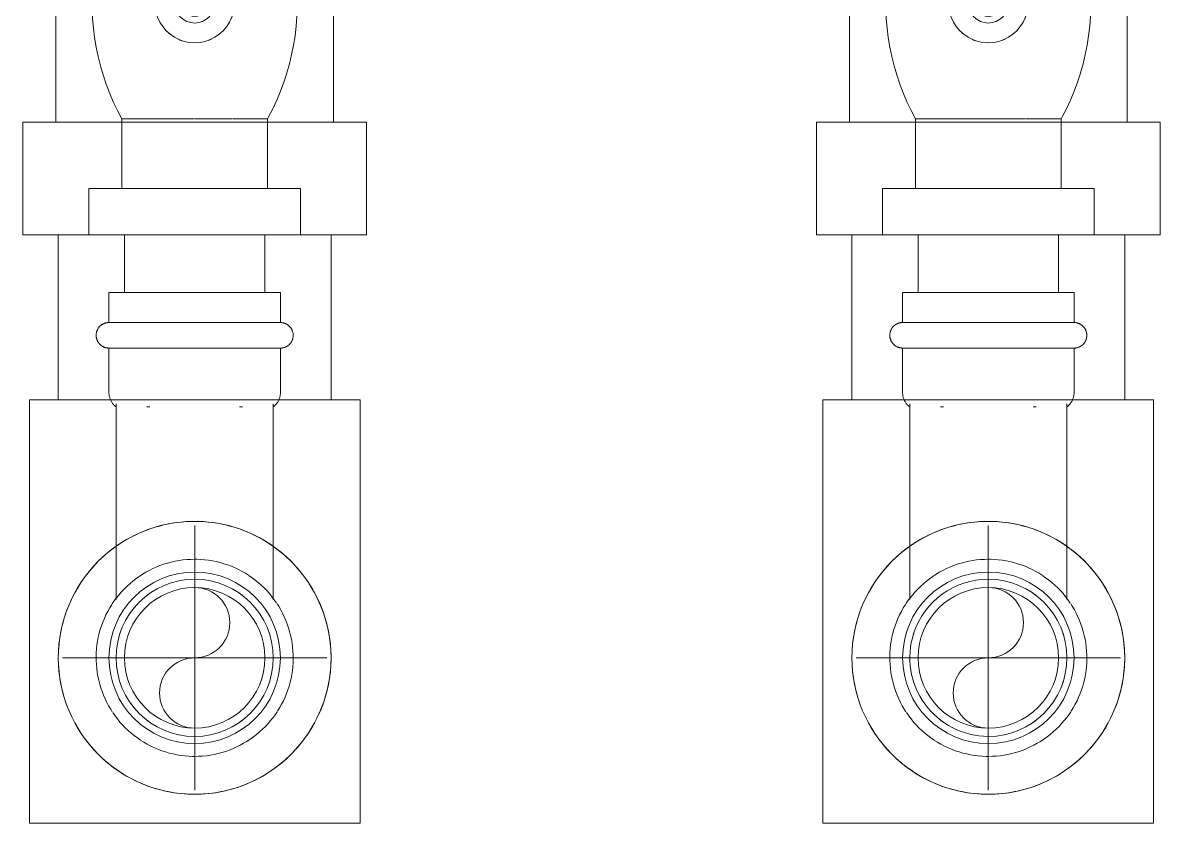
# Model space of a CAD drawing. Header units: inches. Extents: x -3299 to -2250, y -94 to 482.
# Drawn here: x -2480.6 to -2463.4, y 234.18 to 246.28 of the extents above; entities that cross this region are included whole.
import ezdxf

# ---------------------------------------------------------------- set-up
doc = ezdxf.new("R2010")
doc.units = ezdxf.units.IN
doc.header["$MEASUREMENT"] = 0
doc.layers.add('P-PIPE', color=3, linetype='Continuous', lineweight=9)
doc.layers.add('P-PIPE-CNTR', color=3, linetype='Continuous', lineweight=9)

# ---------------------------------------------------------------- blocks, each defined once
blk = doc.blocks.new('Victaulic-VicPress316-Elbow 90-45deg Style P568_P571 - Standard-V8-Copy of ROOF LEVEL')
at = {"layer": 'P-PIPE'}
for p, q in [((-2467.296, 242.201), (-2467.296, 241.747)), ((-2467.123, 242.201), (-2467.296, 242.201)), ((-2466, 242.201), (-2467.123, 242.201)), ((-2465.352, 242.201), (-2466, 242.201)), ((-2464.877, 242.201), (-2465.352, 242.201)), ((-2464.703, 242.201), (-2464.877, 242.201)), ((-2464.703, 241.747), (-2464.703, 242.201)), ((-2467.443, 241.68), (-2467.438, 241.686)), ((-2467.438, 241.686), (-2467.432, 241.691)), ((-2467.308, 241.747), (-2467.301, 241.747)), ((-2467.301, 241.747), (-2467.296, 241.747)), ((-2467.296, 241.747), (-2467.295, 241.747)), ((-2467.296, 241.747), (-2466, 241.747)), ((-2467.295, 241.747), (-2467.292, 241.747)), ((-2466, 241.747), (-2465.352, 241.747)), ((-2465.352, 241.747), (-2464.703, 241.747)), ((-2464.708, 241.747), (-2464.713, 241.747)), ((-2467.296, 241.361), (-2467.296, 240.69)), ((-2467.296, 241.361), (-2466, 241.361)), ((-2467.292, 241.361), (-2467.287, 241.361)), ((-2466.865, 241.361), (-2466.826, 241.361)), ((-2466, 241.361), (-2465.352, 241.361)), ((-2465.352, 241.361), (-2464.703, 241.361)), ((-2464.968, 241.361), (-2464.938, 241.361)), ((-2464.708, 241.361), (-2464.713, 241.361)), ((-2464.705, 241.361), (-2464.708, 241.361)), ((-2464.703, 241.361), (-2464.705, 241.361)), ((-2464.699, 241.361), (-2464.703, 241.361)), ((-2464.703, 240.69), (-2464.703, 241.361)), ((-2464.692, 241.362), (-2464.699, 241.361)), ((-2467.187, 240.472), (-2467.196, 240.479)), ((-2467.187, 240.517), (-2467.187, 239.198)), ((-2466.724, 240.472), (-2466.676, 240.472)), ((-2465.324, 240.472), (-2465.276, 240.472)), ((-2464.812, 239.198), (-2464.812, 240.517)), ((-2464.745, 240.545), (-2464.751, 240.536)), ((-2464.739, 240.555), (-2464.745, 240.545)), ((-2467.187, 238.295), (-2467.187, 238.346)), ((-2467.187, 236.641), (-2467.187, 236.668)), ((-2465.159, 235.452), (-2465.11, 235.486)), ((-2465.11, 235.486), (-2465.063, 235.523))]:
    blk.add_line(p, q, dxfattribs=at)
at = {"layer": 'P-PIPE', "flags": 128}
for points in [[(-2467.483, 241.506), (-2467.485, 241.514), (-2467.487, 241.521), (-2467.488, 241.529), (-2467.489, 241.537), (-2467.489, 241.544), (-2467.489, 241.552), (-2467.489, 241.56), (-2467.489, 241.568), (-2467.488, 241.575), (-2467.487, 241.583), (-2467.486, 241.59), (-2467.484, 241.598), (-2467.483, 241.605), (-2467.48, 241.613), (-2467.478, 241.62), (-2467.475, 241.627), (-2467.472, 241.634), (-2467.469, 241.641), (-2467.465, 241.648), (-2467.461, 241.655), (-2467.457, 241.661), (-2467.453, 241.668), (-2467.448, 241.674), (-2467.443, 241.68)], [(-2467.432, 241.691), (-2467.427, 241.696), (-2467.421, 241.702)], [(-2467.421, 241.702), (-2467.415, 241.706), (-2467.409, 241.711)], [(-2467.409, 241.711), (-2467.402, 241.715), (-2467.396, 241.72), (-2467.389, 241.723), (-2467.382, 241.727), (-2467.375, 241.73), (-2467.368, 241.733)], [(-2467.368, 241.733), (-2467.361, 241.736), (-2467.354, 241.738), (-2467.346, 241.741), (-2467.339, 241.742), (-2467.331, 241.744), (-2467.324, 241.745), (-2467.316, 241.746), (-2467.308, 241.747)], [(-2467.291, 241.747), (-2467.295, 241.747), (-2467.296, 241.747), (-2467.296, 241.747)], [(-2467.292, 241.747), (-2467.287, 241.747), (-2467.28, 241.747)], [(-2467.268, 241.747), (-2467.278, 241.747), (-2467.285, 241.747), (-2467.291, 241.747)], [(-2467.28, 241.747), (-2467.271, 241.747), (-2467.259, 241.747)], [(-2467.118, 241.747), (-2467.143, 241.747), (-2467.167, 241.747), (-2467.189, 241.747), (-2467.208, 241.747), (-2467.226, 241.747), (-2467.242, 241.747), (-2467.256, 241.747), (-2467.268, 241.747)], [(-2467.031, 241.747), (-2467.062, 241.747), (-2467.091, 241.747), (-2467.118, 241.747)], [(-2466.93, 241.747), (-2466.965, 241.747), (-2466.999, 241.747), (-2467.031, 241.747)], [(-2466.599, 241.747), (-2466.644, 241.747), (-2466.689, 241.747), (-2466.732, 241.747), (-2466.774, 241.747), (-2466.815, 241.747), (-2466.855, 241.747), (-2466.893, 241.747), (-2466.93, 241.747)], [(-2466.308, 241.747), (-2466.358, 241.747), (-2466.408, 241.747), (-2466.457, 241.747), (-2466.505, 241.747), (-2466.552, 241.747), (-2466.599, 241.747)], [(-2466, 241.747), (-2466.052, 241.747), (-2466.104, 241.747), (-2466.155, 241.747), (-2466.207, 241.747), (-2466.258, 241.747), (-2466.308, 241.747)], [(-2465.78, 241.747), (-2465.831, 241.747), (-2465.882, 241.747), (-2465.934, 241.747), (-2465.986, 241.747), (-2466, 241.747)], [(-2465.299, 241.747), (-2465.344, 241.747), (-2465.389, 241.747), (-2465.435, 241.747), (-2465.482, 241.747), (-2465.53, 241.747), (-2465.579, 241.747), (-2465.628, 241.747), (-2465.678, 241.747), (-2465.729, 241.747), (-2465.78, 241.747)], [(-2465.06, 241.747), (-2465.097, 241.747), (-2465.135, 241.747), (-2465.174, 241.747), (-2465.215, 241.747), (-2465.256, 241.747), (-2465.299, 241.747)], [(-2464.969, 241.747), (-2464.992, 241.747), (-2465.025, 241.747), (-2465.06, 241.747)], [(-2464.827, 241.747), (-2464.85, 241.747), (-2464.875, 241.747), (-2464.902, 241.747), (-2464.93, 241.747), (-2464.96, 241.747)], [(-2464.769, 241.747), (-2464.787, 241.747), (-2464.806, 241.747), (-2464.827, 241.747)], [(-2464.713, 241.747), (-2464.72, 241.747), (-2464.729, 241.747), (-2464.741, 241.747), (-2464.754, 241.747), (-2464.769, 241.747)], [(-2464.744, 241.747), (-2464.732, 241.747), (-2464.722, 241.747), (-2464.715, 241.747), (-2464.709, 241.747)], [(-2464.709, 241.747), (-2464.705, 241.747), (-2464.704, 241.747), (-2464.703, 241.747)], [(-2464.703, 241.747), (-2464.705, 241.747), (-2464.708, 241.747)], [(-2464.703, 241.747), (-2464.696, 241.747), (-2464.688, 241.747), (-2464.68, 241.746), (-2464.673, 241.745), (-2464.665, 241.743)], [(-2464.665, 241.743), (-2464.658, 241.742), (-2464.65, 241.74), (-2464.643, 241.737), (-2464.635, 241.735), (-2464.628, 241.732), (-2464.621, 241.729)], [(-2464.621, 241.729), (-2464.614, 241.725), (-2464.608, 241.722), (-2464.601, 241.718), (-2464.594, 241.713), (-2464.588, 241.709), (-2464.582, 241.704), (-2464.576, 241.699), (-2464.571, 241.694)], [(-2464.571, 241.694), (-2464.565, 241.689), (-2464.56, 241.683), (-2464.555, 241.677), (-2464.55, 241.671), (-2464.545, 241.665), (-2464.541, 241.658)], [(-2464.541, 241.658), (-2464.537, 241.652), (-2464.533, 241.645), (-2464.53, 241.638), (-2464.527, 241.631), (-2464.524, 241.624), (-2464.521, 241.617)], [(-2467.479, 241.491), (-2467.481, 241.499), (-2467.483, 241.506)], [(-2467.44, 241.425), (-2467.445, 241.431), (-2467.45, 241.437), (-2467.455, 241.443), (-2467.459, 241.45), (-2467.463, 241.456), (-2467.467, 241.463), (-2467.47, 241.47), (-2467.473, 241.477), (-2467.476, 241.484), (-2467.479, 241.491)], [(-2464.516, 241.51), (-2464.517, 241.503), (-2464.52, 241.495), (-2464.522, 241.488), (-2464.525, 241.481), (-2464.528, 241.474), (-2464.531, 241.467), (-2464.535, 241.46), (-2464.539, 241.453), (-2464.543, 241.447), (-2464.547, 241.441)], [(-2464.521, 241.617), (-2464.519, 241.61), (-2464.517, 241.602), (-2464.515, 241.595), (-2464.513, 241.587)], [(-2464.51, 241.556), (-2464.511, 241.549), (-2464.511, 241.541), (-2464.512, 241.533), (-2464.513, 241.525), (-2464.514, 241.518), (-2464.516, 241.51)], [(-2464.513, 241.587), (-2464.512, 241.579), (-2464.511, 241.572), (-2464.511, 241.564), (-2464.51, 241.556)], [(-2467.392, 241.387), (-2467.399, 241.391), (-2467.405, 241.395), (-2467.412, 241.399), (-2467.418, 241.404), (-2467.424, 241.409), (-2467.429, 241.414), (-2467.435, 241.42), (-2467.44, 241.425)], [(-2467.335, 241.365), (-2467.342, 241.367), (-2467.35, 241.369), (-2467.357, 241.371), (-2467.364, 241.374), (-2467.372, 241.376), (-2467.379, 241.38), (-2467.386, 241.383), (-2467.392, 241.387)], [(-2467.296, 241.361), (-2467.304, 241.361), (-2467.312, 241.362), (-2467.32, 241.363), (-2467.327, 241.364), (-2467.335, 241.365)], [(-2467.291, 241.361), (-2467.295, 241.361), (-2467.296, 241.361), (-2467.296, 241.361)], [(-2467.296, 241.361), (-2467.295, 241.361), (-2467.292, 241.361)], [(-2467.256, 241.361), (-2467.268, 241.361), (-2467.278, 241.361), (-2467.285, 241.361), (-2467.291, 241.361)], [(-2467.287, 241.361), (-2467.28, 241.361), (-2467.271, 241.361), (-2467.259, 241.361), (-2467.246, 241.361), (-2467.231, 241.361), (-2467.213, 241.361), (-2467.194, 241.361), (-2467.173, 241.361), (-2467.15, 241.361), (-2467.125, 241.361)], [(-2467.125, 241.361), (-2467.098, 241.361), (-2467.07, 241.361), (-2467.04, 241.361)], [(-2467.031, 241.361), (-2467.008, 241.361), (-2466.975, 241.361), (-2466.94, 241.361)], [(-2466.94, 241.361), (-2466.903, 241.361), (-2466.875, 241.361)], [(-2466.826, 241.361), (-2466.785, 241.361), (-2466.744, 241.361), (-2466.7, 241.361)], [(-2466.7, 241.361), (-2466.656, 241.361), (-2466.611, 241.361), (-2466.565, 241.361), (-2466.518, 241.361), (-2466.47, 241.361), (-2466.421, 241.361), (-2466.372, 241.361)], [(-2466.367, 241.361), (-2466.322, 241.361), (-2466.271, 241.361), (-2466.22, 241.361), (-2466.169, 241.361), (-2466.118, 241.361)], [(-2466.118, 241.361), (-2466.066, 241.361), (-2466.014, 241.361), (-2466, 241.361)], [(-2466, 241.361), (-2465.948, 241.361), (-2465.896, 241.361), (-2465.845, 241.361)], [(-2465.833, 241.361), (-2465.793, 241.361), (-2465.742, 241.361), (-2465.692, 241.361), (-2465.642, 241.361), (-2465.592, 241.361)], [(-2465.592, 241.361), (-2465.543, 241.361), (-2465.495, 241.361), (-2465.448, 241.361), (-2465.401, 241.361), (-2465.356, 241.361), (-2465.311, 241.361)], [(-2465.311, 241.361), (-2465.268, 241.361), (-2465.226, 241.361)], [(-2465.226, 241.361), (-2465.185, 241.361), (-2465.145, 241.361), (-2465.107, 241.361), (-2465.07, 241.361), (-2465.035, 241.361), (-2465.001, 241.361), (-2464.969, 241.361)], [(-2464.938, 241.361), (-2464.909, 241.361), (-2464.882, 241.361), (-2464.857, 241.361), (-2464.836, 241.361)], [(-2464.833, 241.361), (-2464.811, 241.361), (-2464.792, 241.361), (-2464.774, 241.361), (-2464.758, 241.361)], [(-2464.758, 241.361), (-2464.744, 241.361), (-2464.732, 241.361), (-2464.722, 241.361), (-2464.715, 241.361), (-2464.709, 241.361)], [(-2464.713, 241.361), (-2464.72, 241.361), (-2464.729, 241.361), (-2464.741, 241.361)], [(-2464.709, 241.361), (-2464.705, 241.361), (-2464.704, 241.361), (-2464.703, 241.361)], [(-2464.604, 241.389), (-2464.611, 241.385), (-2464.618, 241.381), (-2464.624, 241.378), (-2464.632, 241.375), (-2464.639, 241.372), (-2464.646, 241.37), (-2464.654, 241.368), (-2464.661, 241.366), (-2464.669, 241.364), (-2464.676, 241.363), (-2464.684, 241.362), (-2464.692, 241.362)], [(-2464.547, 241.441), (-2464.552, 241.434), (-2464.557, 241.428), (-2464.562, 241.423), (-2464.568, 241.417), (-2464.573, 241.412), (-2464.579, 241.407), (-2464.585, 241.402), (-2464.591, 241.397), (-2464.597, 241.393), (-2464.604, 241.389)], [(-2467.196, 240.479), (-2467.204, 240.486), (-2467.212, 240.493), (-2467.22, 240.501), (-2467.228, 240.509), (-2467.235, 240.517), (-2467.241, 240.526), (-2467.248, 240.535), (-2467.254, 240.544), (-2467.259, 240.553), (-2467.265, 240.563), (-2467.27, 240.572), (-2467.274, 240.582), (-2467.278, 240.592), (-2467.282, 240.603), (-2467.285, 240.613), (-2467.288, 240.623), (-2467.291, 240.634), (-2467.293, 240.645), (-2467.294, 240.656), (-2467.295, 240.666), (-2467.296, 240.677), (-2467.296, 240.688), (-2467.296, 240.69)], [(-2464.703, 240.69), (-2464.704, 240.679), (-2464.704, 240.668), (-2464.705, 240.658), (-2464.707, 240.647), (-2464.709, 240.636), (-2464.711, 240.625), (-2464.714, 240.615), (-2464.717, 240.604), (-2464.721, 240.594), (-2464.725, 240.584), (-2464.729, 240.574), (-2464.734, 240.564), (-2464.739, 240.555)], [(-2464.778, 240.502), (-2464.786, 240.495), (-2464.794, 240.487), (-2464.802, 240.48), (-2464.811, 240.473), (-2464.812, 240.472)], [(-2464.764, 240.519), (-2464.771, 240.51), (-2464.778, 240.502)], [(-2464.751, 240.536), (-2464.757, 240.527), (-2464.764, 240.519)], [(-2467.187, 238.346), (-2467.187, 238.381), (-2467.187, 238.477), (-2467.187, 238.574), (-2467.187, 238.672), (-2467.187, 238.771), (-2467.187, 238.87), (-2467.187, 238.97), (-2467.187, 239.071), (-2467.187, 239.171), (-2467.187, 239.198)], [(-2464.812, 239.198), (-2464.812, 239.098), (-2464.812, 238.997), (-2464.812, 238.897), (-2464.812, 238.797)], [(-2464.812, 238.797), (-2464.812, 238.698), (-2464.812, 238.6), (-2464.812, 238.503), (-2464.812, 238.407), (-2464.812, 238.346)], [(-2467.187, 237.564), (-2467.187, 237.595), (-2467.187, 237.673), (-2467.187, 237.755), (-2467.187, 237.838), (-2467.187, 237.924), (-2467.187, 238.012), (-2467.187, 238.102), (-2467.187, 238.193), (-2467.187, 238.286)], [(-2464.812, 238.346), (-2464.812, 238.312), (-2464.812, 238.218), (-2464.812, 238.126), (-2464.812, 238.036), (-2464.812, 237.948), (-2464.812, 237.861), (-2464.812, 237.777), (-2464.812, 237.695), (-2464.812, 237.616), (-2464.812, 237.564)], [(-2466, 238.171), (-2466.06, 238.169), (-2466.119, 238.166), (-2466.178, 238.16), (-2466.237, 238.152), (-2466.296, 238.141), (-2466.354, 238.128), (-2466.412, 238.113), (-2466.469, 238.095), (-2466.525, 238.075), (-2466.58, 238.053), (-2466.634, 238.029), (-2466.688, 238.002), (-2466.74, 237.974), (-2466.791, 237.943), (-2466.841, 237.911), (-2466.889, 237.876), (-2466.937, 237.839), (-2466.982, 237.801), (-2467.026, 237.761), (-2467.068, 237.719), (-2467.109, 237.675), (-2467.148, 237.63)], [(-2465.185, 237.928), (-2465.232, 237.958), (-2465.284, 237.987), (-2465.337, 238.015), (-2465.39, 238.04), (-2465.445, 238.064), (-2465.501, 238.085), (-2465.558, 238.103), (-2465.615, 238.12), (-2465.673, 238.134), (-2465.731, 238.146), (-2465.79, 238.156), (-2465.849, 238.163), (-2465.908, 238.168), (-2465.968, 238.17), (-2466, 238.171)], [(-2464.762, 237.509), (-2464.796, 237.558), (-2464.832, 237.605), (-2464.87, 237.651), (-2464.909, 237.696), (-2464.951, 237.738), (-2464.994, 237.78), (-2465.039, 237.819), (-2465.085, 237.856), (-2465.133, 237.892), (-2465.182, 237.926)], [(-2467.148, 237.63), (-2467.185, 237.584), (-2467.22, 237.535), (-2467.246, 237.496)], [(-2467.253, 237.486), (-2467.285, 237.435), (-2467.314, 237.383), (-2467.341, 237.33), (-2467.366, 237.276), (-2467.388, 237.221), (-2467.409, 237.165), (-2467.427, 237.108), (-2467.443, 237.051), (-2467.457, 236.993), (-2467.468, 236.934), (-2467.477, 236.875), (-2467.483, 236.816), (-2467.488, 236.757), (-2467.489, 236.697), (-2467.489, 236.638), (-2467.486, 236.578), (-2467.481, 236.519)], [(-2464.671, 237.355), (-2464.699, 237.407), (-2464.73, 237.459), (-2464.754, 237.497)], [(-2464.686, 235.979), (-2464.659, 236.032), (-2464.634, 236.086), (-2464.612, 236.141), (-2464.591, 236.197), (-2464.573, 236.254), (-2464.557, 236.312), (-2464.543, 236.37), (-2464.532, 236.428), (-2464.523, 236.487), (-2464.517, 236.546), (-2464.512, 236.606), (-2464.511, 236.665), (-2464.511, 236.725), (-2464.514, 236.784), (-2464.519, 236.844), (-2464.527, 236.903), (-2464.537, 236.961), (-2464.549, 237.02), (-2464.564, 237.077), (-2464.581, 237.134), (-2464.6, 237.191), (-2464.622, 237.246), (-2464.646, 237.301), (-2464.671, 237.355)], [(-2467.187, 236.681), (-2467.187, 236.683), (-2467.187, 236.689)], [(-2464.812, 236.692), (-2464.812, 236.684), (-2464.812, 236.681), (-2464.812, 236.681)], [(-2467.481, 236.519), (-2467.473, 236.46), (-2467.463, 236.401), (-2467.451, 236.343), (-2467.436, 236.285), (-2467.419, 236.228), (-2467.4, 236.172), (-2467.378, 236.116), (-2467.354, 236.061), (-2467.328, 236.008), (-2467.301, 235.955), (-2467.27, 235.904), (-2467.246, 235.866)], [(-2464.747, 235.876), (-2464.715, 235.927), (-2464.686, 235.979)], [(-2467.238, 235.853), (-2467.204, 235.805), (-2467.168, 235.757), (-2467.13, 235.711), (-2467.091, 235.667), (-2467.049, 235.624), (-2467.006, 235.583), (-2466.961, 235.543), (-2466.915, 235.506)], [(-2464.891, 235.687), (-2464.852, 235.732), (-2464.815, 235.779), (-2464.78, 235.827), (-2464.754, 235.866)], [(-2464.974, 235.602), (-2464.931, 235.643), (-2464.891, 235.687)], [(-2466.915, 235.506), (-2466.867, 235.47), (-2466.818, 235.437)], [(-2465.063, 235.523), (-2465.018, 235.561), (-2464.974, 235.602)], [(-2466.815, 235.434), (-2466.768, 235.405), (-2466.716, 235.375)], [(-2466.716, 235.375), (-2466.663, 235.348), (-2466.609, 235.322), (-2466.555, 235.299), (-2466.499, 235.278), (-2466.442, 235.259), (-2466.385, 235.242), (-2466.327, 235.228), (-2466.269, 235.216), (-2466.21, 235.207), (-2466.151, 235.199), (-2466.092, 235.194), (-2466.032, 235.192), (-2466, 235.192)], [(-2466, 235.192), (-2465.94, 235.193), (-2465.881, 235.196), (-2465.822, 235.202), (-2465.763, 235.211), (-2465.704, 235.221), (-2465.646, 235.234), (-2465.588, 235.25), (-2465.531, 235.267), (-2465.475, 235.287), (-2465.42, 235.309), (-2465.366, 235.334), (-2465.312, 235.36), (-2465.26, 235.389), (-2465.209, 235.419), (-2465.159, 235.452)]]:
    blk.add_lwpolyline(points, dxfattribs=at)
at = {"layer": 'P-PIPE'}
for radius, start, end in [(1.296, 90, 270), (1.188, 90, 162), (1.296, 270, 90), (1.188, 270, 90), (1.188, 124.6633, 127.5889), (1.187, 52.4111, 55.3367), (1.187, 162, 270), (1.187, 160.6985, 162.7674), (1.187, 17.2326, 19.3015), (1.188, 197.2326, 199.3015), (1.187, 340.6985, 342.7674), (1.188, 232.4111, 235.3367), (1.187, 304.6633, 307.5889)]:
    blk.add_arc((-2466, 236.681), radius, start, end, dxfattribs=at)
blk = doc.blocks.new('Ball Valve - 2-6 Inch - 2_-V10-Copy of ROOF LEVEL')
at = {"layer": 'P-PIPE'}
for p, q in [((-2466.5, 248.601), (-2466.5, 251.573)), ((-2466.5, 251.573), (-2465.5, 251.573)), ((-2465.5, 251.573), (-2465.5, 248.601)), ((-2467.6, 250.073), (-2467.6, 249.373)), ((-2464.4, 249.373), (-2464.4, 250.073)), ((-2467.1, 249.373), (-2467.1, 248.373)), ((-2464.9, 248.373), (-2464.9, 249.373)), ((-2466.5, 248.271), (-2466.5, 248.601)), ((-2465.5, 248.601), (-2466.5, 248.601)), ((-2465.5, 248.601), (-2465.5, 248.271)), ((-2467.1, 248.373), (-2467.1, 248.323)), ((-2464.9, 248.323), (-2464.9, 248.373)), ((-2466.5, 246.573), (-2466.5, 248.271)), ((-2465.5, 248.271), (-2466.5, 248.271)), ((-2465.5, 248.271), (-2465.5, 246.573)), ((-2466.3, 246.573), (-2466.5, 246.573)), ((-2465.5, 246.573), (-2465.7, 246.573)), ((-2467.1, 244.823), (-2467.1, 244.773)), ((-2467.1, 244.773), (-2467.1, 243.773)), ((-2464.9, 244.773), (-2464.9, 244.823)), ((-2464.9, 243.773), (-2464.9, 244.773)), ((-2467.6, 243.773), (-2467.6, 243.073)), ((-2464.4, 243.073), (-2464.4, 243.773))]:
    blk.add_line(p, q, dxfattribs=at)
at = {"layer": 'P-PIPE', "flags": 128}
for points in [[(-2467.393, 247.631), (-2467.347, 247.769), (-2467.297, 247.905), (-2467.241, 248.039), (-2467.18, 248.17), (-2467.113, 248.299), (-2467.1, 248.323)], [(-2464.9, 248.323), (-2464.833, 248.195), (-2464.77, 248.064), (-2464.713, 247.93), (-2464.662, 247.795), (-2464.616, 247.657), (-2464.575, 247.518), (-2464.54, 247.378), (-2464.511, 247.236), (-2464.487, 247.092), (-2464.469, 246.949), (-2464.457, 246.804), (-2464.451, 246.659), (-2464.45, 246.514), (-2464.455, 246.369), (-2464.466, 246.225), (-2464.483, 246.081), (-2464.506, 245.938), (-2464.534, 245.795), (-2464.568, 245.654), (-2464.606, 245.521)], [(-2467.1, 244.823), (-2467.167, 244.951), (-2467.23, 245.082), (-2467.287, 245.216), (-2467.338, 245.351), (-2467.384, 245.489), (-2467.425, 245.628), (-2467.46, 245.768), (-2467.489, 245.91), (-2467.513, 246.054), (-2467.531, 246.197), (-2467.543, 246.342), (-2467.549, 246.487), (-2467.55, 246.632), (-2467.545, 246.777), (-2467.534, 246.921), (-2467.517, 247.065), (-2467.494, 247.208), (-2467.466, 247.351), (-2467.432, 247.492), (-2467.394, 247.625)], [(-2464.607, 245.515), (-2464.653, 245.377), (-2464.703, 245.241), (-2464.759, 245.107), (-2464.82, 244.976), (-2464.887, 244.847), (-2464.9, 244.823)]]:
    blk.add_lwpolyline(points, dxfattribs=at)
at = {"layer": 'P-PIPE'}
for radius, start, end in [(0.6, 146.9143, 270), (0.3, 90, 270), (0.6, 270, 33.0857), (0.3, 270, 90), (0.2, 90, 270), (0.2, 105, 165), (0.2, 270, 90), (0.2, 45, 75), (0.2, 330, 30), (0.2, 180, 210), (0.2, 225, 255), (0.2, 285, 315)]:
    blk.add_arc((-2466, 246.573), radius, start, end, dxfattribs=at)
for centre, major_axis, start_param, end_param in [((-2466, 250.073), (1.6, 0), 2.363718, 3.141593), ((-2466, 250.073), (1.6, 0), 3.141593, 4.392319), ((-2466, 250.073), (1.6, 0), 2.301388, 2.356194), ((-2466, 250.073), (-1.6, 0), 1.890866, 3.141593), ((-2466, 250.073), (1.6, 0), 0, 0.840205), ((-2466, 249.373), (1.6, 0), 3.141593, 4.392319), ((-2466, 249.373), (1.6, 0), 5.032458, 6.283185), ((-2466, 248.323), (1.1, 0), 3.141593, 3.291733), ((-2466, 248.323), (-1.1, 0), 0.171337, 1.024162), ((-2466, 248.323), (-1.1, 0), 1.032851, 1.073761), ((-2466, 248.323), (1.1, 0), 5.209425, 5.259024), ((-2466, 248.323), (-1.1, 0), 2.125528, 2.991453), ((-2466, 248.323), (1.1, 0), 6.151248, 6.283185), ((-2466, 244.823), (1.1, 0), 3.141593, 3.273528), ((-2466, 244.823), (1.1, 0), 3.291733, 4.157657), ((-2466, 244.823), (1.1, 0), 4.165754, 4.705359), ((-2466, 244.823), (-1.1, 0), 1.570796, 2.108741), ((-2466, 244.823), (-1.1, 0), 2.117431, 2.970253), ((-2466, 244.823), (1.1, 0), 6.133045, 6.283185), ((-2466, 243.773), (1.6, 0), 3.141593, 6.283185), ((-2466, 243.073), (1.6, 0), 3.141593, 6.283185), ((-2466, 243.073), (1.6, 0), 2.363718, 3.141593), ((-2466, 243.073), (1.6, 0), 2.301388, 2.356194), ((-2466, 243.073), (-1.6, 0), 3.665191, 3.981797), ((-2466, 243.073), (1.6, 0), 0, 0.523599)]:
    blk.add_ellipse(centre, major_axis=major_axis, ratio=0.000002, start_param=start_param, end_param=end_param, dxfattribs=at)
for points, knots in [([(-2465.454, 246.821), (-2465.451, 246.815), (-2465.445, 246.801), (-2465.439, 246.787), (-2465.436, 246.779)], [-0.63512701, -0.63512701, -0.63512701, -0.63512701, -0.625, -0.61088239, -0.61088239, -0.61088239, -0.61088239]), ([(-2466.587, 246.448), (-2466.588, 246.455), (-2466.603, 246.53), (-2466.603, 246.616), (-2466.588, 246.691), (-2466.587, 246.698)], [-0.5667265, -0.5667265, -0.5667265, -0.5667265, -0.5555556, -0.4444444, -0.4332938, -0.4332938, -0.4332938, -0.4332938]), ([(-2465.436, 246.368), (-2465.439, 246.36), (-2465.445, 246.345), (-2465.451, 246.331), (-2465.454, 246.325)], [-0.38901073, -0.38901073, -0.38901073, -0.38901073, -0.375, -0.36445728, -0.36445728, -0.36445728, -0.36445728]), ([(-2466.358, 246.092), (-2466.368, 246.099), (-2466.382, 246.11), (-2466.397, 246.123), (-2466.402, 246.127)], [-0.79646174, -0.79646174, -0.79646174, -0.79646174, -0.77777778, -0.76652508, -0.76652508, -0.76652508, -0.76652508]), ([(-2466.187, 246.003), (-2466.193, 246.005), (-2466.21, 246.011), (-2466.228, 246.018), (-2466.238, 246.022)], [-0.89944063, -0.89944063, -0.89944063, -0.89944063, -0.88888889, -0.87024989, -0.87024989, -0.87024989, -0.87024989]), ([(-2465.745, 246.03), (-2465.753, 246.026), (-2465.769, 246.019), (-2465.786, 246.012), (-2465.794, 246.009)], [-0.13897746, -0.13897746, -0.13897746, -0.13897746, -0.125, -0.11095937, -0.11095937, -0.11095937, -0.11095937])]:
    blk.add_open_spline(points, degree=3, knots=knots, dxfattribs=at)
blk = doc.blocks.new('Victaulic-VicPress316-Elbow 90-45deg Style P568_P571 - Standard-V17-Copy of ROOF LEVEL')
at = {"layer": 'P-PIPE'}
for p, q in [((-2479.296, 242.201), (-2479.296, 241.747)), ((-2478, 242.201), (-2479.296, 242.201)), ((-2476.703, 242.201), (-2478, 242.201)), ((-2476.703, 241.747), (-2476.703, 242.201)), ((-2479.308, 241.747), (-2479.301, 241.747)), ((-2479.301, 241.747), (-2479.296, 241.747)), ((-2479.296, 241.747), (-2479.295, 241.747)), ((-2479.296, 241.747), (-2478, 241.747)), ((-2479.295, 241.747), (-2479.292, 241.747)), ((-2478, 241.747), (-2476.703, 241.747)), ((-2479.296, 241.361), (-2479.296, 240.69)), ((-2479.296, 241.361), (-2478, 241.361)), ((-2478, 241.361), (-2476.703, 241.361)), ((-2476.705, 241.361), (-2476.708, 241.361)), ((-2476.703, 241.361), (-2476.705, 241.361)), ((-2476.699, 241.361), (-2476.703, 241.361)), ((-2476.703, 240.69), (-2476.703, 241.361)), ((-2476.692, 241.362), (-2476.699, 241.361)), ((-2479.187, 240.517), (-2479.187, 239.198)), ((-2478.724, 240.472), (-2478.676, 240.472)), ((-2477.324, 240.472), (-2477.276, 240.472)), ((-2476.812, 239.198), (-2476.812, 240.517)), ((-2479.187, 238.295), (-2479.187, 238.346)), ((-2479.187, 236.641), (-2479.187, 236.668))]:
    blk.add_line(p, q, dxfattribs=at)
at = {"layer": 'P-PIPE', "flags": 128}
for points in [[(-2479.296, 241.361), (-2479.304, 241.361), (-2479.312, 241.362), (-2479.32, 241.363), (-2479.327, 241.364), (-2479.335, 241.365), (-2479.342, 241.367), (-2479.35, 241.369), (-2479.357, 241.371), (-2479.364, 241.374), (-2479.372, 241.376), (-2479.379, 241.38), (-2479.386, 241.383), (-2479.392, 241.387), (-2479.399, 241.391), (-2479.405, 241.395), (-2479.412, 241.399), (-2479.418, 241.404), (-2479.424, 241.409), (-2479.429, 241.414), (-2479.435, 241.42), (-2479.44, 241.425), (-2479.445, 241.431), (-2479.45, 241.437), (-2479.455, 241.443), (-2479.459, 241.45), (-2479.463, 241.456), (-2479.467, 241.463), (-2479.47, 241.47), (-2479.473, 241.477), (-2479.476, 241.484), (-2479.479, 241.491), (-2479.481, 241.499), (-2479.483, 241.506), (-2479.485, 241.514), (-2479.487, 241.521), (-2479.488, 241.529), (-2479.489, 241.537), (-2479.489, 241.544), (-2479.489, 241.552), (-2479.489, 241.56), (-2479.489, 241.568), (-2479.488, 241.575), (-2479.487, 241.583), (-2479.486, 241.59), (-2479.484, 241.598), (-2479.483, 241.605), (-2479.48, 241.613), (-2479.478, 241.62), (-2479.475, 241.627), (-2479.472, 241.634), (-2479.469, 241.641), (-2479.465, 241.648), (-2479.461, 241.655), (-2479.457, 241.661), (-2479.453, 241.668), (-2479.448, 241.674), (-2479.443, 241.68), (-2479.438, 241.686), (-2479.432, 241.691), (-2479.427, 241.696), (-2479.421, 241.702), (-2479.415, 241.706), (-2479.409, 241.711), (-2479.402, 241.715), (-2479.396, 241.72), (-2479.389, 241.723), (-2479.382, 241.727), (-2479.375, 241.73), (-2479.368, 241.733), (-2479.361, 241.736), (-2479.354, 241.738), (-2479.346, 241.741), (-2479.339, 241.742), (-2479.331, 241.744), (-2479.324, 241.745), (-2479.316, 241.746), (-2479.308, 241.747)], [(-2479.291, 241.747), (-2479.295, 241.747), (-2479.296, 241.747), (-2479.296, 241.747)], [(-2479.292, 241.747), (-2479.287, 241.747), (-2479.28, 241.747), (-2479.271, 241.747), (-2479.259, 241.747)], [(-2479.031, 241.747), (-2479.062, 241.747), (-2479.091, 241.747), (-2479.118, 241.747), (-2479.143, 241.747), (-2479.167, 241.747), (-2479.189, 241.747), (-2479.208, 241.747), (-2479.226, 241.747), (-2479.242, 241.747), (-2479.256, 241.747), (-2479.268, 241.747), (-2479.278, 241.747), (-2479.285, 241.747), (-2479.291, 241.747)], [(-2478, 241.747), (-2478.052, 241.747), (-2478.104, 241.747), (-2478.155, 241.747), (-2478.207, 241.747), (-2478.258, 241.747), (-2478.308, 241.747), (-2478.358, 241.747), (-2478.408, 241.747), (-2478.457, 241.747), (-2478.505, 241.747), (-2478.552, 241.747), (-2478.599, 241.747), (-2478.644, 241.747), (-2478.689, 241.747), (-2478.732, 241.747), (-2478.774, 241.747), (-2478.815, 241.747), (-2478.855, 241.747), (-2478.893, 241.747), (-2478.93, 241.747), (-2478.965, 241.747), (-2478.999, 241.747), (-2479.031, 241.747)], [(-2476.969, 241.747), (-2476.992, 241.747), (-2477.025, 241.747), (-2477.06, 241.747), (-2477.097, 241.747), (-2477.135, 241.747), (-2477.174, 241.747), (-2477.215, 241.747), (-2477.256, 241.747), (-2477.299, 241.747), (-2477.344, 241.747), (-2477.389, 241.747), (-2477.435, 241.747), (-2477.482, 241.747), (-2477.53, 241.747), (-2477.579, 241.747), (-2477.628, 241.747), (-2477.678, 241.747), (-2477.729, 241.747), (-2477.78, 241.747), (-2477.831, 241.747), (-2477.882, 241.747), (-2477.934, 241.747), (-2477.986, 241.747), (-2478, 241.747)], [(-2476.769, 241.747), (-2476.787, 241.747), (-2476.806, 241.747), (-2476.827, 241.747), (-2476.85, 241.747), (-2476.875, 241.747), (-2476.902, 241.747), (-2476.93, 241.747), (-2476.96, 241.747)], [(-2476.708, 241.747), (-2476.713, 241.747), (-2476.72, 241.747), (-2476.729, 241.747), (-2476.741, 241.747), (-2476.754, 241.747), (-2476.769, 241.747)], [(-2476.744, 241.747), (-2476.732, 241.747), (-2476.722, 241.747), (-2476.715, 241.747), (-2476.709, 241.747)], [(-2476.709, 241.747), (-2476.705, 241.747), (-2476.704, 241.747), (-2476.703, 241.747)], [(-2476.703, 241.747), (-2476.705, 241.747), (-2476.708, 241.747)], [(-2476.703, 241.747), (-2476.696, 241.747), (-2476.688, 241.747), (-2476.68, 241.746), (-2476.673, 241.745), (-2476.665, 241.743), (-2476.658, 241.742), (-2476.65, 241.74), (-2476.643, 241.737), (-2476.635, 241.735), (-2476.628, 241.732), (-2476.621, 241.729), (-2476.614, 241.725), (-2476.608, 241.722), (-2476.601, 241.718), (-2476.594, 241.713), (-2476.588, 241.709), (-2476.582, 241.704), (-2476.576, 241.699), (-2476.571, 241.694), (-2476.565, 241.689), (-2476.56, 241.683), (-2476.555, 241.677), (-2476.55, 241.671), (-2476.545, 241.665), (-2476.541, 241.658), (-2476.537, 241.652), (-2476.533, 241.645), (-2476.53, 241.638), (-2476.527, 241.631), (-2476.524, 241.624), (-2476.521, 241.617), (-2476.519, 241.61), (-2476.517, 241.602), (-2476.515, 241.595), (-2476.513, 241.587), (-2476.512, 241.579), (-2476.511, 241.572), (-2476.511, 241.564), (-2476.51, 241.556), (-2476.511, 241.549), (-2476.511, 241.541), (-2476.512, 241.533), (-2476.513, 241.525), (-2476.514, 241.518), (-2476.516, 241.51), (-2476.517, 241.503), (-2476.52, 241.495), (-2476.522, 241.488), (-2476.525, 241.481), (-2476.528, 241.474), (-2476.531, 241.467), (-2476.535, 241.46), (-2476.539, 241.453), (-2476.543, 241.447), (-2476.547, 241.441), (-2476.552, 241.434), (-2476.557, 241.428), (-2476.562, 241.423), (-2476.568, 241.417), (-2476.573, 241.412), (-2476.579, 241.407), (-2476.585, 241.402), (-2476.591, 241.397), (-2476.597, 241.393), (-2476.604, 241.389), (-2476.611, 241.385), (-2476.618, 241.381), (-2476.624, 241.378), (-2476.632, 241.375), (-2476.639, 241.372), (-2476.646, 241.37), (-2476.654, 241.368), (-2476.661, 241.366), (-2476.669, 241.364), (-2476.676, 241.363), (-2476.684, 241.362), (-2476.692, 241.362)], [(-2479.291, 241.361), (-2479.295, 241.361), (-2479.296, 241.361), (-2479.296, 241.361)], [(-2479.296, 241.361), (-2479.295, 241.361), (-2479.292, 241.361)], [(-2479.292, 241.361), (-2479.287, 241.361), (-2479.28, 241.361), (-2479.271, 241.361), (-2479.259, 241.361), (-2479.246, 241.361), (-2479.231, 241.361), (-2479.213, 241.361), (-2479.194, 241.361), (-2479.173, 241.361), (-2479.15, 241.361), (-2479.125, 241.361), (-2479.098, 241.361), (-2479.07, 241.361), (-2479.04, 241.361)], [(-2479.256, 241.361), (-2479.268, 241.361), (-2479.278, 241.361), (-2479.285, 241.361), (-2479.291, 241.361)], [(-2479.031, 241.361), (-2479.008, 241.361), (-2478.975, 241.361), (-2478.94, 241.361), (-2478.903, 241.361), (-2478.875, 241.361)], [(-2478.865, 241.361), (-2478.826, 241.361), (-2478.785, 241.361), (-2478.744, 241.361), (-2478.7, 241.361), (-2478.656, 241.361), (-2478.611, 241.361), (-2478.565, 241.361), (-2478.518, 241.361), (-2478.47, 241.361), (-2478.421, 241.361), (-2478.372, 241.361)], [(-2478.367, 241.361), (-2478.322, 241.361), (-2478.271, 241.361), (-2478.22, 241.361), (-2478.169, 241.361), (-2478.118, 241.361), (-2478.066, 241.361), (-2478.014, 241.361), (-2478, 241.361)], [(-2478, 241.361), (-2477.948, 241.361), (-2477.896, 241.361), (-2477.845, 241.361)], [(-2477.833, 241.361), (-2477.793, 241.361), (-2477.742, 241.361), (-2477.692, 241.361), (-2477.642, 241.361), (-2477.592, 241.361), (-2477.543, 241.361), (-2477.495, 241.361), (-2477.448, 241.361), (-2477.401, 241.361), (-2477.356, 241.361), (-2477.311, 241.361)], [(-2477.311, 241.361), (-2477.268, 241.361), (-2477.226, 241.361), (-2477.185, 241.361), (-2477.145, 241.361), (-2477.107, 241.361), (-2477.07, 241.361), (-2477.035, 241.361), (-2477.001, 241.361), (-2476.969, 241.361)], [(-2476.968, 241.361), (-2476.938, 241.361), (-2476.909, 241.361), (-2476.882, 241.361), (-2476.857, 241.361), (-2476.836, 241.361)], [(-2476.833, 241.361), (-2476.811, 241.361), (-2476.792, 241.361), (-2476.774, 241.361), (-2476.758, 241.361), (-2476.744, 241.361), (-2476.732, 241.361), (-2476.722, 241.361), (-2476.715, 241.361), (-2476.709, 241.361)], [(-2476.708, 241.361), (-2476.713, 241.361), (-2476.72, 241.361), (-2476.729, 241.361), (-2476.741, 241.361)], [(-2476.709, 241.361), (-2476.705, 241.361), (-2476.704, 241.361), (-2476.703, 241.361)], [(-2479.187, 240.472), (-2479.196, 240.479), (-2479.204, 240.486), (-2479.212, 240.493), (-2479.22, 240.501), (-2479.228, 240.509), (-2479.235, 240.517), (-2479.241, 240.526), (-2479.248, 240.535), (-2479.254, 240.544), (-2479.259, 240.553), (-2479.265, 240.563), (-2479.27, 240.572), (-2479.274, 240.582), (-2479.278, 240.592), (-2479.282, 240.603), (-2479.285, 240.613), (-2479.288, 240.623), (-2479.291, 240.634), (-2479.293, 240.645), (-2479.294, 240.656), (-2479.295, 240.666), (-2479.296, 240.677), (-2479.296, 240.688), (-2479.296, 240.69)], [(-2476.703, 240.69), (-2476.704, 240.679), (-2476.704, 240.668), (-2476.705, 240.658), (-2476.707, 240.647), (-2476.709, 240.636), (-2476.711, 240.625), (-2476.714, 240.615), (-2476.717, 240.604), (-2476.721, 240.594), (-2476.725, 240.584), (-2476.729, 240.574), (-2476.734, 240.564), (-2476.739, 240.555), (-2476.745, 240.545), (-2476.751, 240.536), (-2476.757, 240.527), (-2476.764, 240.519), (-2476.771, 240.51), (-2476.778, 240.502), (-2476.786, 240.495), (-2476.794, 240.487), (-2476.802, 240.48), (-2476.811, 240.473), (-2476.812, 240.472)], [(-2479.187, 238.346), (-2479.187, 238.381), (-2479.187, 238.477), (-2479.187, 238.574), (-2479.187, 238.672), (-2479.187, 238.771), (-2479.187, 238.87), (-2479.187, 238.97), (-2479.187, 239.071), (-2479.187, 239.171), (-2479.187, 239.198)], [(-2476.812, 239.198), (-2476.812, 239.098), (-2476.812, 238.997), (-2476.812, 238.897), (-2476.812, 238.797), (-2476.812, 238.698), (-2476.812, 238.6), (-2476.812, 238.503), (-2476.812, 238.407), (-2476.812, 238.346)], [(-2479.187, 237.564), (-2479.187, 237.595), (-2479.187, 237.673), (-2479.187, 237.755), (-2479.187, 237.838), (-2479.187, 237.924), (-2479.187, 238.012), (-2479.187, 238.102), (-2479.187, 238.193), (-2479.187, 238.286)], [(-2476.812, 238.346), (-2476.812, 238.312), (-2476.812, 238.218), (-2476.812, 238.126), (-2476.812, 238.036), (-2476.812, 237.948), (-2476.812, 237.861), (-2476.812, 237.777), (-2476.812, 237.695), (-2476.812, 237.616), (-2476.812, 237.564)], [(-2478, 238.171), (-2478.06, 238.169), (-2478.119, 238.166), (-2478.178, 238.16), (-2478.237, 238.152), (-2478.296, 238.141), (-2478.354, 238.128), (-2478.412, 238.113), (-2478.469, 238.095), (-2478.525, 238.075), (-2478.58, 238.053), (-2478.634, 238.029), (-2478.688, 238.002), (-2478.74, 237.974), (-2478.791, 237.943), (-2478.841, 237.911), (-2478.889, 237.876), (-2478.937, 237.839), (-2478.982, 237.801), (-2479.026, 237.761), (-2479.068, 237.719), (-2479.109, 237.675), (-2479.148, 237.63), (-2479.185, 237.584), (-2479.22, 237.535), (-2479.246, 237.496)], [(-2477.185, 237.928), (-2477.232, 237.958), (-2477.284, 237.987), (-2477.337, 238.015), (-2477.39, 238.04), (-2477.445, 238.064), (-2477.501, 238.085), (-2477.558, 238.103), (-2477.615, 238.12), (-2477.673, 238.134), (-2477.731, 238.146), (-2477.79, 238.156), (-2477.849, 238.163), (-2477.908, 238.168), (-2477.968, 238.17), (-2478, 238.171)], [(-2476.762, 237.509), (-2476.796, 237.558), (-2476.832, 237.605), (-2476.87, 237.651), (-2476.909, 237.696), (-2476.951, 237.738), (-2476.994, 237.78), (-2477.039, 237.819), (-2477.085, 237.856), (-2477.133, 237.892), (-2477.182, 237.926)], [(-2479.253, 237.486), (-2479.285, 237.435), (-2479.314, 237.383), (-2479.341, 237.33), (-2479.366, 237.276), (-2479.388, 237.221), (-2479.409, 237.165), (-2479.427, 237.108), (-2479.443, 237.051), (-2479.457, 236.993), (-2479.468, 236.934), (-2479.477, 236.875), (-2479.483, 236.816), (-2479.488, 236.757), (-2479.489, 236.697), (-2479.489, 236.638), (-2479.486, 236.578), (-2479.481, 236.519), (-2479.473, 236.46), (-2479.463, 236.401), (-2479.451, 236.343), (-2479.436, 236.285), (-2479.419, 236.228), (-2479.4, 236.172), (-2479.378, 236.116), (-2479.354, 236.061), (-2479.328, 236.008), (-2479.301, 235.955), (-2479.27, 235.904), (-2479.246, 235.866)], [(-2476.747, 235.876), (-2476.715, 235.927), (-2476.686, 235.979), (-2476.659, 236.032), (-2476.634, 236.086), (-2476.612, 236.141), (-2476.591, 236.197), (-2476.573, 236.254), (-2476.557, 236.312), (-2476.543, 236.37), (-2476.532, 236.428), (-2476.523, 236.487), (-2476.517, 236.546), (-2476.512, 236.606), (-2476.511, 236.665), (-2476.511, 236.725), (-2476.514, 236.784), (-2476.519, 236.844), (-2476.527, 236.903), (-2476.537, 236.961), (-2476.549, 237.02), (-2476.564, 237.077), (-2476.581, 237.134), (-2476.6, 237.191), (-2476.622, 237.246), (-2476.646, 237.301), (-2476.671, 237.355), (-2476.699, 237.407), (-2476.73, 237.459), (-2476.754, 237.497)], [(-2479.187, 236.681), (-2479.187, 236.683), (-2479.187, 236.689)], [(-2476.812, 236.692), (-2476.812, 236.684), (-2476.812, 236.681), (-2476.812, 236.681)], [(-2479.238, 235.853), (-2479.204, 235.805), (-2479.168, 235.757), (-2479.13, 235.711), (-2479.091, 235.667), (-2479.049, 235.624), (-2479.006, 235.583), (-2478.961, 235.543), (-2478.915, 235.506), (-2478.867, 235.47), (-2478.818, 235.437)], [(-2478, 235.192), (-2477.94, 235.193), (-2477.881, 235.196), (-2477.822, 235.202), (-2477.763, 235.211), (-2477.704, 235.221), (-2477.646, 235.234), (-2477.588, 235.25), (-2477.531, 235.267), (-2477.475, 235.287), (-2477.42, 235.309), (-2477.366, 235.334), (-2477.312, 235.36), (-2477.26, 235.389), (-2477.209, 235.419), (-2477.159, 235.452), (-2477.11, 235.486), (-2477.063, 235.523), (-2477.018, 235.561), (-2476.974, 235.602), (-2476.931, 235.643), (-2476.891, 235.687), (-2476.852, 235.732), (-2476.815, 235.779), (-2476.78, 235.827), (-2476.754, 235.866)], [(-2478.815, 235.434), (-2478.768, 235.405), (-2478.716, 235.375), (-2478.663, 235.348), (-2478.609, 235.322), (-2478.555, 235.299), (-2478.499, 235.278), (-2478.442, 235.259), (-2478.385, 235.242), (-2478.327, 235.228), (-2478.269, 235.216), (-2478.21, 235.207), (-2478.151, 235.199), (-2478.092, 235.194), (-2478.032, 235.192), (-2478, 235.192)]]:
    blk.add_lwpolyline(points, dxfattribs=at)
at = {"layer": 'P-PIPE'}
for radius, start, end in [(1.296, 90, 270), (1.188, 90, 270), (1.296, 270, 90), (1.188, 270, 90), (1.188, 124.6633, 127.5889), (1.187, 52.4111, 55.3367), (1.188, 160.6985, 162.7674), (1.188, 17.2326, 19.3015), (1.188, 197.2326, 199.3015), (1.188, 340.6985, 342.7674), (1.188, 232.4111, 235.3367), (1.187, 304.6633, 307.5889)]:
    blk.add_arc((-2478, 236.681), radius, start, end, dxfattribs=at)
blk = doc.blocks.new('Ball Valve - 2-6 Inch - 2_-V21-Copy of ROOF LEVEL')
at = {"layer": 'P-PIPE'}
for p, q in [((-2478.5, 248.601), (-2478.5, 251.573)), ((-2478.5, 251.573), (-2477.5, 251.573)), ((-2477.5, 251.573), (-2477.5, 248.601)), ((-2479.6, 250.073), (-2479.6, 249.373)), ((-2476.4, 249.373), (-2476.4, 250.073)), ((-2479.1, 249.373), (-2479.1, 248.373)), ((-2476.9, 248.373), (-2476.9, 249.373)), ((-2478.5, 248.271), (-2478.5, 248.601)), ((-2477.5, 248.601), (-2478.5, 248.601)), ((-2477.5, 248.601), (-2477.5, 248.271)), ((-2479.1, 248.373), (-2479.1, 248.323)), ((-2476.9, 248.323), (-2476.9, 248.373)), ((-2478.5, 246.573), (-2478.5, 248.271)), ((-2477.5, 248.271), (-2478.5, 248.271)), ((-2477.5, 248.271), (-2477.5, 246.573)), ((-2478.3, 246.573), (-2478.5, 246.573)), ((-2477.5, 246.573), (-2477.7, 246.573)), ((-2479.1, 244.823), (-2479.1, 244.773)), ((-2479.1, 244.773), (-2479.1, 243.773)), ((-2476.9, 244.773), (-2476.9, 244.823)), ((-2476.9, 243.773), (-2476.9, 244.773)), ((-2479.6, 243.773), (-2479.6, 243.073)), ((-2476.4, 243.073), (-2476.4, 243.773))]:
    blk.add_line(p, q, dxfattribs=at)
at = {"layer": 'P-PIPE', "flags": 128}
for points in [[(-2479.393, 247.631), (-2479.347, 247.769), (-2479.297, 247.905), (-2479.241, 248.039), (-2479.18, 248.17), (-2479.113, 248.299), (-2479.1, 248.323)], [(-2476.9, 248.323), (-2476.833, 248.195), (-2476.77, 248.064), (-2476.713, 247.93), (-2476.662, 247.795), (-2476.616, 247.657), (-2476.575, 247.518), (-2476.54, 247.378), (-2476.511, 247.236), (-2476.487, 247.092), (-2476.469, 246.949), (-2476.457, 246.804), (-2476.451, 246.659), (-2476.45, 246.514), (-2476.455, 246.369), (-2476.466, 246.225), (-2476.483, 246.081), (-2476.506, 245.938), (-2476.515, 245.89)], [(-2479.1, 244.823), (-2479.167, 244.951), (-2479.23, 245.082), (-2479.287, 245.216), (-2479.338, 245.351), (-2479.384, 245.489), (-2479.425, 245.628), (-2479.46, 245.768), (-2479.489, 245.91), (-2479.513, 246.054), (-2479.531, 246.197), (-2479.543, 246.342), (-2479.549, 246.487), (-2479.55, 246.632), (-2479.545, 246.777), (-2479.534, 246.921), (-2479.517, 247.065), (-2479.494, 247.208), (-2479.466, 247.351), (-2479.432, 247.492), (-2479.394, 247.625)], [(-2476.515, 245.889), (-2476.534, 245.795), (-2476.568, 245.654), (-2476.606, 245.521)], [(-2476.607, 245.515), (-2476.653, 245.377), (-2476.703, 245.241), (-2476.759, 245.107), (-2476.82, 244.976), (-2476.887, 244.847), (-2476.9, 244.823)]]:
    blk.add_lwpolyline(points, dxfattribs=at)
at = {"layer": 'P-PIPE'}
for radius, start, end in [(0.6, 146.9143, 270), (0.3, 90, 270), (0.6, 270, 33.0857), (0.3, 270, 90), (0.2, 90, 270), (0.2, 105, 165), (0.2, 270, 90), (0.2, 45, 75), (0.2, 330, 30), (0.2, 180, 210), (0.2, 225, 255), (0.2, 285, 315)]:
    blk.add_arc((-2478, 246.573), radius, start, end, dxfattribs=at)
for centre, major_axis, start_param, end_param in [((-2478, 250.073), (-1.6, 0), 5.759587, 6.283185), ((-2478, 250.073), (1.6, 0), 3.141593, 4.392319), ((-2478, 250.073), (1.6, 0), 2.301388, 2.617994), ((-2478, 250.073), (-1.6, 0), 1.890866, 3.141593), ((-2478, 250.073), (1.6, 0), 0.785398, 0.840205), ((-2478, 250.073), (1.6, 0), 0.261799, 0.785398), ((-2478, 250.073), (1.6, 0), 0, 0.261799), ((-2478, 249.373), (-1.6, 0), 0, 1.250727), ((-2478, 249.373), (1.6, 0), 5.032458, 6.283185), ((-2478, 248.323), (1.1, 0), 3.141593, 3.291733), ((-2478, 248.323), (-1.1, 0), 0.171337, 1.024162), ((-2478, 248.323), (1.1, 0), 4.174443, 4.215353), ((-2478, 248.323), (1.1, 0), 5.209425, 5.259024), ((-2478, 248.323), (-1.1, 0), 2.125528, 2.991453), ((-2478, 248.323), (1.1, 0), 6.151248, 6.283185), ((-2478, 244.823), (1.1, 0), 3.141593, 3.273528), ((-2478, 244.823), (1.1, 0), 3.291733, 4.157657), ((-2478, 244.823), (1.1, 0), 4.165754, 4.705359), ((-2478, 244.823), (1.1, 0), 4.712389, 5.250334), ((-2478, 244.823), (-1.1, 0), 2.117431, 2.970253), ((-2478, 244.823), (1.1, 0), 6.133045, 6.283185), ((-2478, 243.773), (1.6, 0), 3.141593, 4.46222), ((-2478, 243.773), (-1.6, 0), 1.323901, 3.141593), ((-2478, 243.073), (1.6, 0), 3.141593, 6.283185), ((-2478, 243.073), (1.6, 0), 2.356194, 3.141593), ((-2478, 243.073), (1.6, 0), 2.301388, 2.356194), ((-2478, 243.073), (-1.6, 0), 3.141593, 3.981797)]:
    blk.add_ellipse(centre, major_axis=major_axis, ratio=0.000002, start_param=start_param, end_param=end_param, dxfattribs=at)
for points, knots in [([(-2477.454, 246.821), (-2477.451, 246.815), (-2477.445, 246.801), (-2477.439, 246.787), (-2477.436, 246.779)], [-0.63512701, -0.63512701, -0.63512701, -0.63512701, -0.625, -0.61088239, -0.61088239, -0.61088239, -0.61088239]), ([(-2478.587, 246.448), (-2478.588, 246.455), (-2478.603, 246.53), (-2478.603, 246.616), (-2478.588, 246.691), (-2478.587, 246.698)], [-0.5667265, -0.5667265, -0.5667265, -0.5667265, -0.5555556, -0.4444444, -0.4332938, -0.4332938, -0.4332938, -0.4332938]), ([(-2477.436, 246.368), (-2477.439, 246.36), (-2477.445, 246.345), (-2477.451, 246.331), (-2477.454, 246.325)], [-0.38901073, -0.38901073, -0.38901073, -0.38901073, -0.375, -0.36445728, -0.36445728, -0.36445728, -0.36445728]), ([(-2478.358, 246.092), (-2478.368, 246.099), (-2478.379, 246.108), (-2478.39, 246.117), (-2478.391, 246.118)], [-0.79646174, -0.79646174, -0.79646174, -0.79646174, -0.77777778, -0.77390726, -0.77390726, -0.77390726, -0.77390726]), ([(-2478.187, 246.003), (-2478.193, 246.005), (-2478.21, 246.011), (-2478.228, 246.018), (-2478.238, 246.022)], [-0.89944063, -0.89944063, -0.89944063, -0.89944063, -0.88888889, -0.87024989, -0.87024989, -0.87024989, -0.87024989]), ([(-2477.745, 246.03), (-2477.753, 246.026), (-2477.769, 246.019), (-2477.786, 246.012), (-2477.794, 246.009)], [-0.13897746, -0.13897746, -0.13897746, -0.13897746, -0.125, -0.11095937, -0.11095937, -0.11095937, -0.11095937])]:
    blk.add_open_spline(points, degree=3, knots=knots, dxfattribs=at)

msp = doc.modelspace()

# ---------------------------------------------------------------- linework, layer by layer
at = {"layer": 'P-PIPE'}
for p, q in [((-2480.1, 248.373), (-2480.1, 244.773)), ((-2475.9, 244.773), (-2475.9, 248.373)), ((-2468.1, 248.373), (-2468.1, 244.773)), ((-2463.9, 244.773), (-2463.9, 248.373)), ((-2480.6, 244.773), (-2480.6, 243.073)), ((-2475.4, 243.073), (-2475.4, 244.773)), ((-2468.6, 244.773), (-2468.6, 243.073)), ((-2463.4, 243.073), (-2463.4, 244.773)), ((-2480.062, 243.073), (-2480.062, 240.581)), ((-2479.062, 243.073), (-2479.062, 242.201)), ((-2479.062, 243.073), (-2479.035, 243.073)), ((-2478.751, 243.073), (-2478.534, 243.073)), ((-2478.531, 243.073), (-2478.394, 243.073)), ((-2477.466, 243.073), (-2477.322, 243.073)), ((-2476.965, 243.073), (-2476.938, 243.073)), ((-2476.938, 242.201), (-2476.938, 243.073)), ((-2475.938, 240.581), (-2475.938, 243.073)), ((-2468.062, 243.073), (-2468.062, 240.581)), ((-2467.062, 243.073), (-2467.062, 242.201)), ((-2467.062, 243.073), (-2467.035, 243.073)), ((-2466.751, 243.073), (-2466.534, 243.073)), ((-2465.466, 243.073), (-2465.322, 243.073)), ((-2464.965, 243.073), (-2464.938, 243.073)), ((-2464.938, 242.201), (-2464.938, 243.073)), ((-2463.938, 240.581), (-2463.938, 243.073)), ((-2475.5, 240.581), (-2480.5, 240.581)), ((-2480.5, 240.581), (-2480.5, 234.182)), ((-2475.5, 234.182), (-2475.5, 240.581)), ((-2463.5, 240.581), (-2468.5, 240.581)), ((-2468.5, 240.581), (-2468.5, 234.182)), ((-2463.5, 234.182), (-2463.5, 240.581)), ((-2480.5, 234.182), (-2475.5, 234.182)), ((-2468.5, 234.182), (-2463.5, 234.182))]:
    msp.add_line(p, q, dxfattribs=at)
for centre, radius, start, end in [((-2478, 236.681), 2.062, 90, 180), ((-2478, 236.681), 2.062, 90, 104.9999), ((-2478, 236.681), 2.062, 75, 89.9999), ((-2478, 236.681), 2.062, 0, 90), ((-2466, 236.681), 2.062, 90, 180), ((-2466, 236.681), 2.062, 90, 104.9999), ((-2466, 236.681), 2.062, 75, 89.9999), ((-2466, 236.681), 2.062, 0, 90), ((-2478, 236.681), 2.062, 105, 119.9999), ((-2478, 236.681), 2.062, 60, 74.9999), ((-2466, 236.681), 2.062, 105, 119.9999), ((-2466, 236.681), 2.062, 60, 74.9999), ((-2478, 236.681), 2.062, 120, 134.9999), ((-2478, 236.681), 2.062, 0, 59.9999), ((-2466, 236.681), 2.062, 120, 134.9999), ((-2466, 236.681), 2.062, 0, 59.9999), ((-2478, 236.681), 2.062, 135, 180), ((-2466, 236.681), 2.062, 135, 180), ((-2478, 236.681), 1.062, 0, 180), ((-2478, 237.212), 0.531, 270, 90), ((-2466, 236.681), 1.062, 0, 180), ((-2466, 237.212), 0.531, 270, 90), ((-2478, 236.681), 2.062, 180, 225), ((-2478, 236.681), 2.062, 180, 270), ((-2478, 236.681), 1.062, 180, 0), ((-2478, 236.15), 0.531, 90, 270), ((-2478, 236.681), 2.062, 270, 0), ((-2478, 236.681), 2.062, 300.0001, 0), ((-2466, 236.681), 2.062, 180, 225), ((-2466, 236.681), 2.062, 180, 270), ((-2466, 236.681), 1.062, 180, 0), ((-2466, 236.15), 0.531, 90, 270), ((-2466, 236.681), 2.062, 270, 0), ((-2466, 236.681), 2.062, 300.0001, 0), ((-2478, 236.681), 2.062, 225.0001, 240), ((-2466, 236.681), 2.062, 225.0001, 240), ((-2478, 236.681), 2.062, 240.0001, 255), ((-2478, 236.681), 2.062, 285.0001, 300), ((-2466, 236.681), 2.062, 240.0001, 255), ((-2466, 236.681), 2.062, 285.0001, 300), ((-2478, 236.681), 2.062, 255.0001, 270), ((-2478, 236.681), 2.062, 270.0001, 285), ((-2466, 236.681), 2.062, 255.0001, 270), ((-2466, 236.681), 2.062, 270.0001, 285)]:
    msp.add_arc(centre, radius, start, end, dxfattribs=at)
for centre, major_axis, ratio, start_param, end_param in [((-2478, 244.773), (2.6, 0), 0.000002, 3.141593, 4.712389), ((-2478, 244.773), (-2.6, 0), 0.000002, 5.663441, 6.283185), ((-2478, 244.773), (-2.6, 0), 0.000002, 5.152559, 5.663441), ((-2478, 244.773), (2.1, 0), 0.000002, 3.141593, 4.712389), ((-2478, 244.773), (2.1, 0), 0.000002, 2.124618, 3.141593), ((-2478, 244.773), (2.6, 0), 0.000002, 4.712389, 6.283185), ((-2478, 244.773), (2.1, 0), 0.000002, 4.712389, 6.283185), ((-2478, 244.773), (2.1, 0), 0.000002, 0, 1.018057), ((-2478, 244.773), (2.6, 0), 0.000002, 0.619744, 1.131377), ((-2478, 244.773), (2.6, 0), 0.000002, 0, 0.619744), ((-2466, 244.773), (2.6, 0), 0.000002, 3.141593, 4.712389), ((-2466, 244.773), (2.6, 0), 0.000002, 2.521848, 3.141593), ((-2466, 244.773), (2.6, 0), 0.000002, 2.010967, 2.521848), ((-2466, 244.773), (2.1, 0), 0.000002, 3.141593, 4.712389), ((-2466, 244.773), (2.1, 0), 0.000002, 2.124618, 3.141593), ((-2466, 244.773), (2.6, 0), 0.000002, 4.712389, 6.283185), ((-2466, 244.773), (2.1, 0), 0.000002, 4.712389, 6.283185), ((-2466, 244.773), (-2.1, 0), 0.000002, 3.665191, 4.15965), ((-2466, 244.773), (2.6, 0), 0.000002, 1.047198, 1.131377), ((-2466, 244.773), (2.6, 0), 0.000002, 0.619744, 1.047198), ((-2466, 244.773), (2.1, 0), 0.000002, 0, 0.523599), ((-2466, 244.773), (2.6, 0), 0.000002, 0, 0.619744), ((-2478, 243.073), (2.6, 0), 0.000002, 2.497768, 3.141593), ((-2478, 243.073), (2.6, 0), 0.000002, 3.141593, 4.712389), ((-2478, 243.073), (2.6, 0), 0.000002, 2.24037, 2.497768), ((-2478, 243.073), (2.062, 0), 0.000005, 1.570796, 3.141593), ((-2478, 243.073), (2.062, 0), 0.000005, 3.141593, 3.813339), ((-2478, 243.073), (2.062, 0), 0.000005, 3.813339, 4.16966), ((-2478, 243.073), (2.6, 0), 0.000002, 1.995099, 2.24037), ((-2478, 243.073), (2.6, 0), 0.000002, 4.712389, 6.283185), ((-2478, 243.073), (-2.062, 0), 0.000005, 3.141593, 4.712389), ((-2478, 243.073), (-2.062, 0), 0.000005, 2.113526, 2.469846), ((-2478, 243.073), (-2.6, 0), 0.000002, 4.042815, 4.288086), ((-2478, 243.073), (2.6, 0), 0.000002, 0.643825, 0.901223), ((-2478, 243.073), (2.062, 0), 0.000005, 5.611439, 6.283185), ((-2478, 243.073), (2.6, 0), 0.000002, 0, 0.643825), ((-2466, 243.073), (2.6, 0), 0.000002, 2.497768, 3.141593), ((-2466, 243.073), (2.6, 0), 0.000002, 3.141593, 4.712389), ((-2466, 243.073), (2.6, 0), 0.000002, 2.24037, 2.497768), ((-2466, 243.073), (2.062, 0), 0.000005, 1.570796, 3.141593), ((-2466, 243.073), (-2.062, 0), 0.000005, 0, 0.671746), ((-2466, 243.073), (-2.062, 0), 0.000005, 0.671746, 0.981052), ((-2466, 243.073), (2.6, 0), 0.000002, 2.027117, 2.24037), ((-2466, 243.073), (-2.062, 0), 0.000005, 0.985532, 1.028067), ((-2466, 243.073), (2.6, 0), 0.000002, 1.995099, 2.024066), ((-2466, 243.073), (2.6, 0), 0.000002, 4.712389, 6.283185), ((-2466, 243.073), (-2.062, 0), 0.000005, 3.141593, 4.712389), ((-2466, 243.073), (2.062, 0), 0.000005, 5.255118, 5.611439), ((-2466, 243.073), (-2.6, 0), 0.000002, 4.042815, 4.288086), ((-2466, 243.073), (-2.6, 0), 0.000002, 3.785418, 4.042815), ((-2466, 243.073), (2.062, 0), 0.000005, 5.611439, 5.759587), ((-2466, 243.073), (2.062, 0), 0.000005, 5.759587, 6.283185), ((-2466, 243.073), (-2.6, 0), 0.000002, 3.141593, 3.785418), ((-2478, 240.581), (2.062, 0), 0.000005, 3.141593, 4.043223), ((-2478, 240.581), (2.062, 0), 0.000005, 1.570796, 3.141593), ((-2478, 240.581), (2.062, 0), 0.000005, 0, 1.570796), ((-2478, 240.581), (-2.062, 0), 0.000005, 2.241146, 3.141593), ((-2466, 240.581), (2.062, 0), 0.000005, 3.141593, 4.043223), ((-2466, 240.581), (2.062, 0), 0.000005, 1.570796, 3.141593), ((-2466, 240.581), (2.062, 0), 0.000005, 0, 1.570796), ((-2466, 240.581), (2.062, 0), 0.000005, 5.382739, 6.283185)]:
    msp.add_ellipse(centre, major_axis=major_axis, ratio=ratio, start_param=start_param, end_param=end_param, dxfattribs=at)
at = {"layer": 'P-PIPE-CNTR'}
for p, q in [((-2478, 234.681), (-2478, 238.681)), ((-2466, 234.681), (-2466, 238.681)), ((-2480, 236.681), (-2476, 236.681)), ((-2468, 236.681), (-2464, 236.681))]:
    msp.add_line(p, q, dxfattribs=at)

# ---------------------------------------------------------------- block references
at = {"layer": 'P-PIPE'}
for name in ['Ball Valve - 2-6 Inch - 2_-V21-Copy of ROOF LEVEL', 'Ball Valve - 2-6 Inch - 2_-V10-Copy of ROOF LEVEL', 'Victaulic-VicPress316-Elbow 90-45deg Style P568_P571 - Standard-V17-Copy of ROOF LEVEL', 'Victaulic-VicPress316-Elbow 90-45deg Style P568_P571 - Standard-V8-Copy of ROOF LEVEL']:
    msp.add_blockref(name, (0, 0), dxfattribs=at)

doc.saveas('drawing.dxf')
